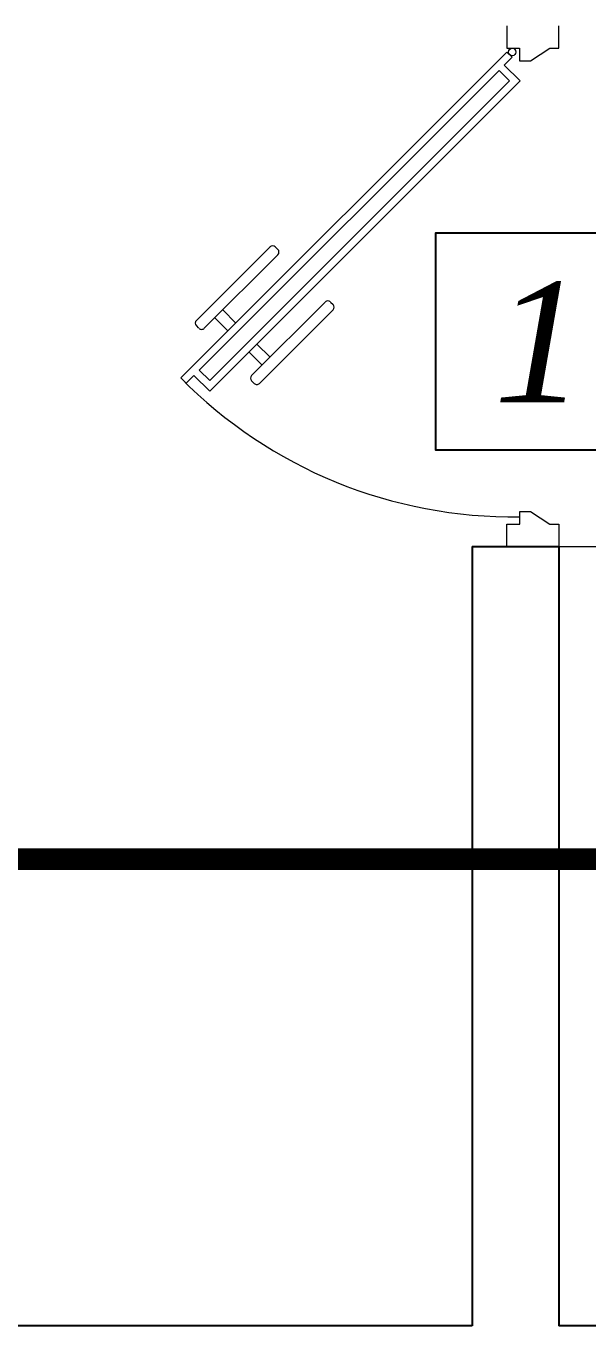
# Model space of a CAD drawing. Header units: metres. Extents: x -1655 to 449, y 40 to 361.
# Drawn here: x 68.26 to 69.556, y 48.94 to 51.938 of the extents above; entities that cross this region are included whole.
import ezdxf

# ---------------------------------------------------------------- set-up
doc = ezdxf.new("R2010")
doc.units = ezdxf.units.M
doc.header["$MEASUREMENT"] = 0
doc.linetypes.add('ACAD_ISO10W100', pattern=[18, 12, -3, 0, -3])
for name, color, linetype, lineweight in [('13', 13, 'Continuous', 9), ('Layer4', 252, 'Continuous', 25), ('Layer5', 31, 'Continuous', 9)]:
    doc.layers.add(name, color=color, linetype=linetype, lineweight=lineweight)
doc.layers.add('A-WALL', color=7, linetype='Continuous')
doc.styles.add('RS', font='timesi.ttf', dxfattribs={"width": 0.7})

# ---------------------------------------------------------------- blocks, each defined once
blk = doc.blocks.new('AABBSEC')
at = {"layer": '13', "linetype": 'ACAD_ISO10W100', "ltscale": 0.1, "const_width": 0.05}
blk.add_lwpolyline([(6887.742, 1839.3548), (6887.742, 1838.5009), (6908.7737, 1838.5009), (6908.7737, 1839.2947)], dxfattribs=at)

msp = doc.modelspace()

# ---------------------------------------------------------------- linework, layer by layer
at = {"ltscale": 0.1}
for p, q in [((69.2884, 50.7378), (69.2884, 48.9401)), ((69.2884, 50.7378), (69.4884, 50.7378)), ((69.4884, 50.7378), (69.4884, 48.9401))]:
    msp.add_line(p, q, dxfattribs=at)
for p, q in [((68.4872, 48.9402), (65.2372, 48.9401)), ((69.2884, 48.9401), (68.4872, 48.9402)), ((70.7384, 48.9401), (69.4884, 48.9401)), ((70.2384, 48.9401), (69.4884, 48.9401))]:
    msp.add_line(p, q)
at = {"layer": 'A-WALL', "color": 6, "ltscale": 0.1}
msp.add_lwpolyline([(69.7039, 51.4604), (69.2039, 51.4604), (69.2039, 50.9604), (69.7039, 50.9604)], close=True, dxfattribs=at)
at = {"layer": 'Layer5'}
for p, q in [((69.3687, 51.9378), (69.3687, 51.8864)), ((69.4884, 51.8864), (69.4884, 51.9378)), ((69.3687, 51.8864), (69.398, 51.8864)), ((69.398, 51.8864), (69.398, 51.8575)), ((69.4228, 51.8575), (69.4675, 51.8864)), ((69.4675, 51.8864), (69.4884, 51.8864)), ((69.398, 51.8575), (69.4228, 51.8575)), ((68.653, 51.2589), (68.8227, 51.4286)), ((68.8408, 51.4225), (68.8348, 51.4286)), ((68.6711, 51.2407), (68.8408, 51.4104)), ((68.7802, 51.1316), (68.9499, 51.3013)), ((68.9621, 51.3013), (68.9681, 51.2953)), ((68.7257, 51.2347), (68.6954, 51.265)), ((68.7439, 51.2528), (68.7136, 51.2831)), ((68.7984, 51.1134), (68.9681, 51.2832)), ((68.659, 51.2407), (68.653, 51.2468)), ((68.7924, 51.2044), (68.8227, 51.174)), ((68.7742, 51.1862), (68.8045, 51.1559)), ((68.7802, 51.1195), (68.7863, 51.1134)), ((69.3981, 50.7892), (69.3981, 50.8181)), ((69.3981, 50.8181), (69.4228, 50.8181)), ((69.4228, 50.8181), (69.4675, 50.7892)), ((69.3688, 50.7892), (69.3981, 50.7892)), ((69.3688, 50.7378), (69.3688, 50.7892)), ((69.4675, 50.7892), (69.4884, 50.7892)), ((69.4884, 50.7892), (69.4884, 50.7378)), ((69.4884, 50.7378), (70.7292, 50.7378))]:
    msp.add_line(p, q, dxfattribs=at)
for points in [[(69.3688, 51.8778), (69.3809, 51.8657), (69.3627, 51.8475), (69.3991, 51.8111), (68.6838, 51.0958), (68.6475, 51.1322), (68.6293, 51.114), (68.6172, 51.1261)], [(68.6838, 51.1201), (68.6596, 51.1443), (69.3506, 51.8354), (69.3748, 51.8111)]]:
    msp.add_lwpolyline(points, close=True, dxfattribs=at)
msp.add_circle((69.3809, 51.8778), 0.00857, dxfattribs=at)
for centre, radius, start, end in [((68.8287, 51.4225), 0.00857, 45.0022, 135.0022), ((68.8348, 51.4165), 0.00857, 315.0022, 45.0022), ((68.956, 51.2953), 0.00857, 45.0022, 135.0022), ((68.9621, 51.2892), 0.00857, 315.0022, 45.0022), ((68.659, 51.2528), 0.00857, 135.0022, 225.0022), ((68.6651, 51.2468), 0.00857, 225.0022, 315.0022), ((69.3809, 51.8778), 1.0716, 224.5439, 270.9189), ((68.7863, 51.1256), 0.00857, 135.0022, 225.0022), ((68.7924, 51.1195), 0.00857, 225.0022, 315.0022)]:
    msp.add_arc(centre, radius, start, end, dxfattribs=at)

# ---------------------------------------------------------------- block references
msp.add_blockref('AABBSEC', (-6837.392, -1788.484))

# ---------------------------------------------------------------- texts
at = {"layer": 'Layer4', "color": 6, "style": 'RS'}
msp.add_text('1', height=0.2773, dxfattribs=at).set_placement((69.3382, 51.07))

doc.saveas('drawing.dxf')
